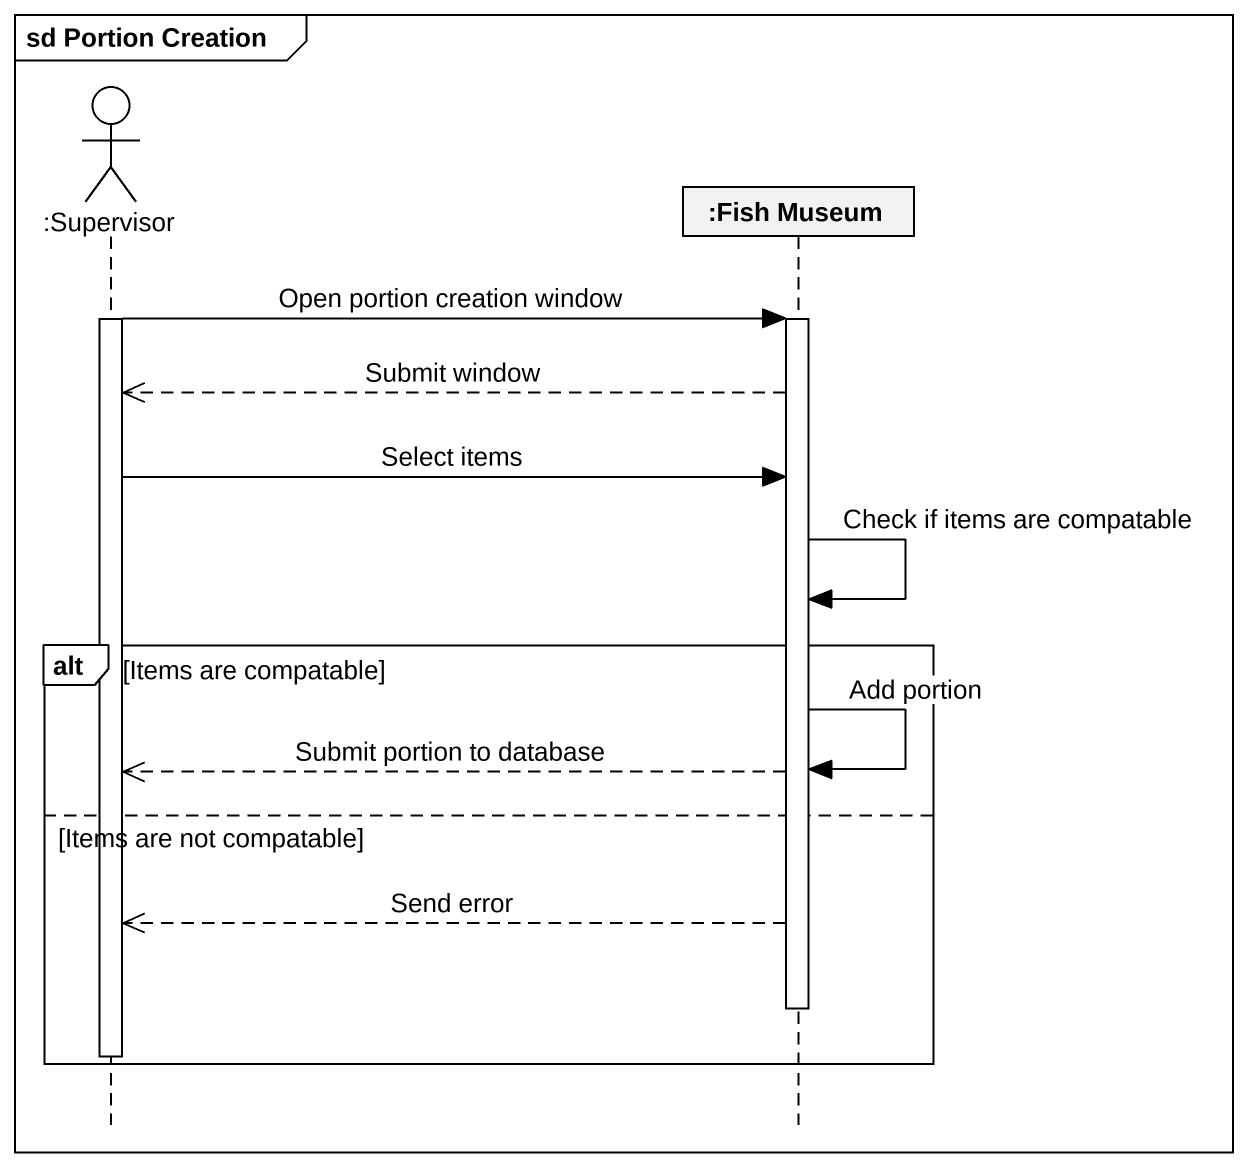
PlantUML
@startuml
mainframe sd Portion Creation
hide footbox
actor ":Supervisor" as Supervisor
participant ":Fish Museum" as Fish_Museum

activate Supervisor
Supervisor -> Fish_Museum : Open portion creation window
activate Fish_Museum
Fish_Museum -->> Supervisor : Submit window
Supervisor -> Fish_Museum : Select items
Fish_Museum -> Fish_Museum : Check if items are compatable
alt Items are compatable
  Fish_Museum -> Fish_Museum : Add portion
  Fish_Museum -->> Supervisor : Submit portion to database
else Items are not compatable
  Fish_Museum -->> Supervisor : Send error
  deactivate Fish_Museum
  deactivate Supervisor
end
@enduml
